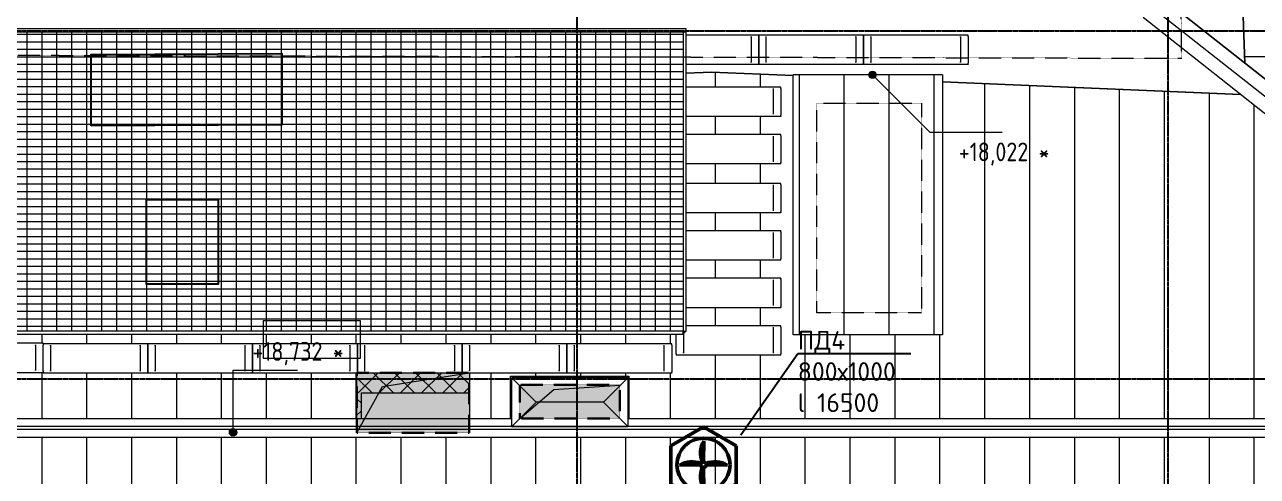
# Model space of a CAD drawing. Header units: millimetres. Extents: x -33838 to 476301, y -41806 to 120107.
# Drawn here: x 442086 to 458560, y 6990 to 13024 of the extents above; entities that cross this region are included whole.
import ezdxf
from ezdxf import colors
from ezdxf.entities.mleader import LeaderData, LeaderLine
from ezdxf.math import Vec2, Vec3

# ---------------------------------------------------------------- set-up
doc = ezdxf.new("R2010")
doc.units = ezdxf.units.MM
doc.linetypes.add('ADSK_Линия сетки', pattern=[25, 20, -2.5, 0, -2.5])
doc.linetypes.add('ADSK_Штриховая_ш3 п1_5', pattern=[4.5, 3, -1.5])
for name, color, linetype, lineweight in [('0_АР', 8, 'Continuous', 20), ('A-ANNO-NOTE', 8, 'Continuous', 20), ('G-ANNO-DIMS', 8, 'Continuous', 9), ('Антураж', 7, 'Continuous', 18), ('Воздуховоды', 7, 'Continuous', 18), ('Ограждение', 251, 'Continuous', 18), ('ПОДПОР', 1, 'Continuous', 50)]:
    doc.layers.add(name, color=color, linetype=linetype, lineweight=lineweight)
doc.layers.add('oborudovanie', color=1, linetype='Continuous')
doc.layers.add('Обобщенные модели', color=5, linetype='Continuous', lineweight=18, true_color=0x0000ff)
doc.styles.add('GOST Common_1', font='GOST Common_0.ttf', dxfattribs={"width": 0.9, "height": 200})
doc.styles.add('ISOCPEUR', font='isocpeur.ttf', dxfattribs={"height": 250})

# ---------------------------------------------------------------- blocks, each defined once
blk = doc.blocks.new('Planka_konka_K1 - Кровля - Планка конька К1-2963703-План кровли АР копия 1')
at = {"layer": 'Обобщенные модели'}
for p, q in [((9045, 17), (-20750, 17)), ((9045, 125), (-20330, 125)), ((-14985, -17), (9045, -17)), ((-6343, -125), (-14985, -125)), ((9045, -125), (-4793, -125))]:
    blk.add_line(p, q, dxfattribs=at)
blk = doc.blocks.new('Ограждение - Ограждение-2968730-План кровли АР копия 1')
at = {"layer": 'Ограждение'}
for p, q in [((37824, 13355), (38088, 13146)), ((37825, 13355), (38091, 13146)), ((38230, 13497), (45518, 7742)), ((45518, 7741), (38230, 13496)), ((38133, 13342), (38155, 13324)), ((38175, 13308), (45193, 7767)), ((38114, 13126), (44900, 7767)), ((38116, 13126), (44902, 7767)), ((45518, 7741), (45459, 7666)), ((45518, 7742), (45518, 7741)), ((45151, 7570), (45294, 7457)), ((45152, 7567), (45293, 7456)), ((45294, 7457), (45293, 7456)), ((45381, 7568), (45294, 7457))]:
    blk.add_line(p, q, dxfattribs=at)
blk = doc.blocks.new('Construction_Roof-Accessories_Lindab_KO - Construction_Roof-Accessories_Lindab_KO-V50-План кровли АР копия 1')
at = {"layer": 'Обобщенные модели', "lineweight": 9}
for p, q in [((34475, 12868), (34475, 12524)), ((34476, 12861), (34476, 12868)), ((34476, 12524), (34476, 12530))]:
    blk.add_line(p, q, dxfattribs=at)
blk = doc.blocks.new('Construction_Roof-Accessories_Lindab_BR - Construction_Roof-Accessories_Lindab_BR-V51-План кровли АР копия 1')
at = {"layer": 'Обобщенные модели', "lineweight": 9}
for p, q in [((34378, 12886), (34378, 12889)), ((35778, 12889), (34378, 12889)), ((34378, 12886), (34378, 12871)), ((34378, 12870), (34378, 12871)), ((34378, 12864), (34378, 12870)), ((34378, 12528), (34378, 12864)), ((35778, 12889), (35778, 12886)), ((35778, 12871), (35778, 12886)), ((35778, 12871), (35778, 12870)), ((35778, 12870), (35778, 12864)), ((35778, 12864), (35778, 12528)), ((34378, 12520), (34378, 12528)), ((35778, 12528), (35778, 12520)), ((34378, 12513), (34378, 12520)), ((34378, 12513), (34378, 12498)), ((34378, 12496), (34378, 12498)), ((35778, 12496), (34378, 12496)), ((35778, 12520), (35778, 12513)), ((35778, 12498), (35778, 12513)), ((35778, 12498), (35778, 12496))]:
    blk.add_line(p, q, dxfattribs=at)
blk = doc.blocks.new('Construction_Roof-Accessories_Lindab_BR - Construction_Roof-Accessories_Lindab_BR-V52-План кровли АР копия 1')
at = {"layer": 'Обобщенные модели', "lineweight": 9}
for p, q in [((32978, 12886), (32978, 12889)), ((34378, 12889), (32978, 12889)), ((32978, 12886), (32978, 12871)), ((32978, 12870), (32978, 12871)), ((32978, 12864), (32978, 12870)), ((32978, 12528), (32978, 12864)), ((34378, 12889), (34378, 12886)), ((34378, 12871), (34378, 12886)), ((34378, 12871), (34378, 12870)), ((34378, 12870), (34378, 12864)), ((34378, 12864), (34378, 12528)), ((32978, 12520), (32978, 12528)), ((34378, 12528), (34378, 12520)), ((32978, 12513), (32978, 12520)), ((32978, 12513), (32978, 12498)), ((32978, 12496), (32978, 12498)), ((34378, 12496), (32978, 12496)), ((34378, 12520), (34378, 12513)), ((34378, 12498), (34378, 12513)), ((34378, 12498), (34378, 12496))]:
    blk.add_line(p, q, dxfattribs=at)
blk = doc.blocks.new('Construction_Roof-Accessories_Lindab_BR - Construction_Roof-Accessories_Lindab_BR-V53-План кровли АР копия 1')
at = {"layer": 'Обобщенные модели', "lineweight": 9}
for p, q in [((32978, 12889), (32008, 12889)), ((32978, 12889), (32978, 12886)), ((32978, 12871), (32978, 12886)), ((32978, 12871), (32978, 12870)), ((32978, 12870), (32978, 12864)), ((32978, 12864), (32978, 12528)), ((32978, 12528), (32978, 12520)), ((32978, 12496), (32008, 12496)), ((32978, 12520), (32978, 12513)), ((32978, 12498), (32978, 12513)), ((32978, 12498), (32978, 12496))]:
    blk.add_line(p, q, dxfattribs=at)
blk = doc.blocks.new('Construction_Roof-Accessories_Lindab_BR - Construction_Roof-Accessories_Lindab_BR-V54-План кровли АР копия 1')
at = {"layer": 'Обобщенные модели', "lineweight": 9}
for p, q in [((33275, 12195), (32008, 12195)), ((33275, 12195), (33275, 12193)), ((33275, 12177), (33275, 12193)), ((33275, 12177), (33275, 12177)), ((33275, 12177), (33275, 12170)), ((33275, 12170), (33275, 11834)), ((33275, 11802), (32008, 11802)), ((33275, 11834), (33275, 11827)), ((33275, 11827), (33275, 11820)), ((33275, 11804), (33275, 11820)), ((33275, 11804), (33275, 11802))]:
    blk.add_line(p, q, dxfattribs=at)
blk = doc.blocks.new('Антураж 4 - Антураж 4-5053377-План кровли АР копия 1')
at = {"layer": 'Антураж'}
for p, q in [((32008, 12382), (32345, 12395)), ((32345, 12393), (32008, 12380)), ((32345, 12395), (33439, 12349)), ((32345, 12395), (32345, 12393)), ((33439, 12347), (32345, 12393)), ((35435, 12265), (39417, 12097)), ((39420, 12094), (35435, 12263))]:
    blk.add_line(p, q, dxfattribs=at)
blk = doc.blocks.new('Антураж 18 - Антураж 18-5694502-План кровли АР копия 1')
at = {"layer": 'Антураж'}
for p, q in [((37899, 20796), (37915, 20797)), ((37915, 20797), (37960, 20797)), ((37915, 20797), (38103, 15888)), ((37968, 20731), (38107, 17095)), ((39475, 12515), (39206, 19524)), ((39211, 19457), (39476, 12513)), ((38108, 17075), (38153, 15888)), ((38104, 15868), (38149, 14682)), ((38154, 15868), (38155, 15850)), ((38175, 15327), (38245, 13485)), ((38150, 14662), (38155, 14534)), ((38175, 14011), (38199, 13369)), ((38182, 13414), (38183, 13369)), ((38199, 13369), (38183, 13369)), ((38183, 13369), (38189, 13369)), ((38189, 13369), (38195, 13369)), ((38192, 13369), (38190, 13369)), ((38190, 13369), (38196, 13369)), ((38194, 13369), (38192, 13369)), ((38195, 13369), (38194, 13369)), ((38196, 13369), (38234, 13369)), ((38239, 13369), (38199, 13369))]:
    blk.add_line(p, q, dxfattribs=at)
blk = doc.blocks.new('Construction_Roof-Accessories_Lindab_BR - Construction_Roof-Accessories_Lindab_BR-V78-План кровли АР копия 1')
at = {"layer": 'Обобщенные модели', "lineweight": 9}
for p, q in [((33275, 10274), (32008, 10274)), ((33275, 10274), (33275, 10271)), ((33275, 10256), (33275, 10271)), ((33275, 10256), (33275, 10255)), ((33275, 10255), (33275, 10249)), ((33275, 10249), (33275, 9913)), ((33275, 9913), (33275, 9905)), ((33275, 9905), (33275, 9899)), ((33275, 9883), (33275, 9899)), ((33275, 9881), (32008, 9881)), ((33275, 9883), (33275, 9881))]:
    blk.add_line(p, q, dxfattribs=at)
blk = doc.blocks.new('Construction_Roof-Accessories_Lindab_BR - Construction_Roof-Accessories_Lindab_BR-V79-План кровли АР копия 1')
at = {"layer": 'Обобщенные модели', "lineweight": 9}
for p, q in [((33275, 9640), (32008, 9640)), ((33275, 9640), (33275, 9638)), ((33275, 9622), (33275, 9638)), ((33275, 9622), (33275, 9621)), ((33275, 9621), (33275, 9615)), ((33275, 9615), (33275, 9279)), ((33275, 9247), (32008, 9247)), ((33275, 9279), (33275, 9271)), ((33275, 9271), (33275, 9265)), ((33275, 9249), (33275, 9265)), ((33275, 9249), (33275, 9247))]:
    blk.add_line(p, q, dxfattribs=at)
blk = doc.blocks.new('Construction_Roof-Accessories_Lindab_KO - Construction_Roof-Accessories_Lindab_KO-V80-План кровли АР копия 1')
at = {"layer": 'Обобщенные модели', "lineweight": 9}
for p, q in [((31973, 8900), (31973, 8641)), ((31974, 8641), (31974, 8647))]:
    blk.add_line(p, q, dxfattribs=at)
blk = doc.blocks.new('Construction_Roof-Accessories_Lindab_BR - Construction_Roof-Accessories_Lindab_BR-V81-План кровли АР копия 1')
at = {"layer": 'Обобщенные модели', "lineweight": 9}
for p, q in [((33275, 9006), (32008, 9006)), ((33275, 9006), (33275, 9004)), ((33275, 8988), (33275, 9004)), ((33275, 8988), (33275, 8987)), ((33275, 8987), (33275, 8981)), ((33275, 8981), (33275, 8645)), ((31875, 8645), (31875, 8893)), ((31875, 8637), (31875, 8645)), ((31875, 8631), (31875, 8637)), ((31875, 8631), (31875, 8615)), ((31875, 8613), (31875, 8615)), ((33275, 8613), (31875, 8613)), ((33275, 8645), (33275, 8637)), ((33275, 8637), (33275, 8631)), ((33275, 8615), (33275, 8631)), ((33275, 8615), (33275, 8613))]:
    blk.add_line(p, q, dxfattribs=at)
blk = doc.blocks.new('Ограждение - Ограждение-5945901-План кровли АР копия 1')
at = {"layer": 'Ограждение'}
for p, q in [((17020, 12973), (17020, 8933)), ((17060, 12973), (17020, 12973)), ((32008, 12973), (17060, 12973)), ((17060, 8933), (17060, 12973)), ((17060, 12973), (17060, 12933)), ((17060, 12933), (32008, 12933)), ((31968, 12933), (31968, 8933)), ((32008, 12933), (31968, 12933)), ((32008, 12933), (32008, 12973)), ((32008, 8933), (32008, 12933)), ((31968, 8933), (17020, 8933)), ((17020, 8933), (17060, 8933)), ((17020, 8933), (17020, 8893)), ((31968, 8933), (32008, 8933)), ((31968, 8893), (31968, 8933)), ((31976, 8925), (31968, 8925)), ((31968, 8900), (31976, 8900)), ((31976, 8933), (31976, 8925)), ((31976, 8925), (32001, 8925)), ((31976, 8900), (31976, 8925)), ((32001, 8925), (32001, 8933)), ((17020, 8893), (31968, 8893))]:
    blk.add_line(p, q, dxfattribs=at)
blk = doc.blocks.new('Зонт прямоугольного сечения - Стандартное-5964379-План кровли АР копия 1')
at = {"layer": 'Воздуховоды'}
for p, q in [((0, 450), (-325, 775)), ((-325, 775), (-325, -775)), ((-325, 775), (325, 775)), ((-325, 775), (325, 775)), ((-325, 775), (-325, -775)), ((325, 775), (0, 450)), ((325, -775), (325, 775)), ((325, 775), (325, -775)), ((0, 450), (0, -450)), ((-325, -775), (0, -450)), ((0, -450), (325, -775)), ((325, -775), (-325, -775)), ((325, -775), (-325, -775))]:
    blk.add_line(p, q, dxfattribs=at)
blk = doc.blocks.new('Construction_Roof-Accessories_Lindab_BR - Construction_Roof-Accessories_Lindab_BR-V89-План кровли АР копия 1')
at = {"layer": 'Обобщенные модели', "lineweight": 9}
for p, q in [((29014, 8764), (29014, 8766)), ((30414, 8766), (29014, 8766)), ((29014, 8764), (29014, 8748)), ((29014, 8747), (29014, 8748)), ((29014, 8741), (29014, 8747)), ((29014, 8405), (29014, 8741)), ((30414, 8766), (30414, 8764)), ((30414, 8748), (30414, 8764)), ((30414, 8748), (30414, 8747)), ((30414, 8747), (30414, 8741)), ((30414, 8741), (30414, 8405)), ((29014, 8397), (29014, 8405)), ((30414, 8405), (30414, 8397)), ((29014, 8391), (29014, 8397)), ((29014, 8391), (29014, 8375)), ((29014, 8373), (29014, 8375)), ((30414, 8373), (29014, 8373)), ((30414, 8397), (30414, 8391)), ((30414, 8375), (30414, 8391)), ((30414, 8375), (30414, 8373))]:
    blk.add_line(p, q, dxfattribs=at)
blk = doc.blocks.new('Construction_Roof-Accessories_Lindab_BR - Construction_Roof-Accessories_Lindab_BR-V90-План кровли АР копия 1')
at = {"layer": 'Обобщенные модели', "lineweight": 9}
for p, q in [((27614, 8764), (27614, 8766)), ((29014, 8766), (27614, 8766)), ((27614, 8764), (27614, 8748)), ((27614, 8747), (27614, 8748)), ((27614, 8741), (27614, 8747)), ((27614, 8405), (27614, 8741)), ((29014, 8766), (29014, 8764)), ((29014, 8748), (29014, 8764)), ((29014, 8748), (29014, 8747)), ((29014, 8747), (29014, 8741)), ((29014, 8741), (29014, 8405)), ((27614, 8397), (27614, 8405)), ((29014, 8405), (29014, 8397)), ((27614, 8391), (27614, 8397)), ((27614, 8391), (27614, 8375)), ((27614, 8373), (27614, 8375)), ((29014, 8373), (27614, 8373)), ((29014, 8397), (29014, 8391)), ((29014, 8375), (29014, 8391)), ((29014, 8375), (29014, 8373))]:
    blk.add_line(p, q, dxfattribs=at)
blk = doc.blocks.new('Construction_Roof-Accessories_Lindab_BR - Construction_Roof-Accessories_Lindab_BR-V91-План кровли АР копия 1')
at = {"layer": 'Обобщенные модели', "lineweight": 9}
for p, q in [((26214, 8764), (26214, 8766)), ((27614, 8766), (26214, 8766)), ((26214, 8764), (26214, 8748)), ((26214, 8747), (26214, 8748)), ((26214, 8741), (26214, 8747)), ((26214, 8405), (26214, 8741)), ((27614, 8766), (27614, 8764)), ((27614, 8748), (27614, 8764)), ((27614, 8748), (27614, 8747)), ((27614, 8747), (27614, 8741)), ((27614, 8741), (27614, 8405)), ((26214, 8397), (26214, 8405)), ((27614, 8405), (27614, 8397)), ((26214, 8391), (26214, 8397)), ((26214, 8391), (26214, 8375)), ((26214, 8373), (26214, 8375)), ((27614, 8373), (26214, 8373)), ((27614, 8397), (27614, 8391)), ((27614, 8375), (27614, 8391)), ((27614, 8375), (27614, 8373))]:
    blk.add_line(p, q, dxfattribs=at)
blk = doc.blocks.new('Construction_Roof-Accessories_Lindab_BR - Construction_Roof-Accessories_Lindab_BR-V92-План кровли АР копия 1')
at = {"layer": 'Обобщенные модели', "lineweight": 9}
for p, q in [((24814, 8766), (23414, 8766)), ((23414, 8762), (23414, 8748)), ((23414, 8747), (23414, 8748)), ((23414, 8741), (23414, 8747)), ((23414, 8405), (23414, 8741)), ((24814, 8766), (24814, 8764)), ((24814, 8748), (24814, 8764)), ((24814, 8748), (24814, 8747)), ((24814, 8747), (24814, 8741)), ((24814, 8741), (24814, 8405)), ((23414, 8403), (23414, 8405)), ((24814, 8405), (24814, 8397)), ((23414, 8389), (23414, 8375)), ((23414, 8373), (23414, 8375)), ((24814, 8373), (23414, 8373)), ((24814, 8397), (24814, 8391)), ((24814, 8375), (24814, 8391)), ((24814, 8375), (24814, 8373))]:
    blk.add_line(p, q, dxfattribs=at)
blk = doc.blocks.new('Construction_Roof-Accessories_Lindab_BR - Construction_Roof-Accessories_Lindab_BR-V93-План кровли АР копия 1')
at = {"layer": 'Обобщенные модели', "lineweight": 9}
for p, q in [((22014, 8769), (22014, 8771)), ((23414, 8771), (22014, 8771)), ((22014, 8769), (22014, 8753)), ((22014, 8746), (22014, 8753)), ((22014, 8753), (22014, 8753)), ((22014, 8410), (22014, 8746)), ((23414, 8771), (23414, 8769)), ((23414, 8762), (23414, 8769)), ((22014, 8403), (22014, 8410)), ((22014, 8396), (22014, 8403)), ((23414, 8404), (23414, 8403)), ((23414, 8403), (23414, 8396)), ((22014, 8396), (22014, 8380)), ((22014, 8378), (22014, 8380)), ((23414, 8378), (22014, 8378)), ((23414, 8389), (23414, 8396))]:
    blk.add_line(p, q, dxfattribs=at)
blk = doc.blocks.new('Высотные отметки - Рамка-12095-План кровли')
at = {"layer": 'A-ANNO-NOTE'}
for p, q in [((-6.5, 0), (-6.5, 5)), ((-6.5, 5), (6.5, 5)), ((6.5, 5), (6.5, 0)), ((6.5, 0), (-6.5, 0))]:
    blk.add_line(p, q, dxfattribs=at)
blk = doc.blocks.new('Подпор осевой')
at = {"layer": 'ПОДПОР'}
for p, q in [((298631, 554), (299068, 807)), ((299068, 807), (299505, 554)), ((298631, 49), (298631, 554)), ((299074, 621), (299069, 339)), ((299505, 554), (299505, 49)), ((298749, 296), (299031, 301)), ((299074, -17), (299069, 265)), ((299387, 296), (299105, 301)), ((299068, -203), (298631, 49)), ((299505, 49), (299068, -203))]:
    blk.add_line(p, q, dxfattribs=at)
for radius in [355, 37.1]:
    blk.add_circle((299068, 302), radius, dxfattribs=at)
for centre, start, end in [((299347, 456), 149.003, 202.3457), ((298913, 23), 67.6543, 120.997), ((299223, 23), 59.003, 112.3457), ((299347, 147), 157.6543, 210.997)]:
    blk.add_arc(centre, 319, start, end, dxfattribs=at)

msp = doc.modelspace()

# ---------------------------------------------------------------- hatches: boundary and pattern name
at = {"layer": '0_АР'}
h = msp.add_hatch(dxfattribs=at)
h.set_pattern_fill('FP_23', color=256, style=0, pattern_type=2)
h.set_pattern_definition([(0, (423367.07, -4.2), (0, 600), [])])
h.paths.add_polyline_path([(464466.14393, 7675.7686), (464515.54439, 7714.77895), (464515.54439, 12745.64729), (464394.82116, 12900.10691), (464515.54439, 12994.4623), (464515.54439, 13227.04722), (458129.36327, 19452.44412), (458394.87481, 12509.03922), (464437.00658, 7737.71325), (464422.84257, 7719.77677), (464437.00658, 7705.38156)])
h.paths.add_polyline_path([(464527.79187, 7724.4505), (464530.02904, 7726.21713), (464530.02904, 12787.22618), (464527.79187, 12766.96542), (464527.79187, 7762.39121)])
h.paths.add_polyline_path([(464527.79187, 13004.03474), (464530.02904, 13005.78328), (464530.02904, 13023.46633), (464668.42815, 13113.95387), (464682.20821, 13123.30748), (464682.73433, 13123.30748), (464725.22049, 13151.08561), (464599.32995, 13273.80661), (464535.13308, 13207.95172), (464527.79187, 13215.10809), (464527.79187, 13012.48903)])
h = msp.add_hatch(dxfattribs=at)
h.set_pattern_fill('FP_22', color=256, style=0, pattern_type=2)
h.set_pattern_definition([(270, (418918.6, 2563.4), (600, 4e-14), [])])
h.paths.add_polyline_path([(422900.50701, 7649.74999), (423337.22006, 8078.28865), (422885.51466, 7700.26905), (422885.51466, 7661.02861), (422894.79021, 7654.05069)])
h.paths.add_polyline_path([(463635.90463, 7762.39121), (463818.60853, 7762.39121), (458338.13034, 12090.19288), (454353.54195, 12258.39351), (454353.54195, 8880.78713), (452357.63409, 8881.34763), (452357.63409, 12342.64637), (451263.33575, 12388.83976), (450926.64138, 12375.85438), (450926.64138, 12190.9856), (452193.93099, 12190.9856), (452193.93099, 11798.15514), (450926.64138, 11798.15514), (450926.64138, 11557.08744), (452193.93099, 11557.08744), (452193.93099, 11164.25698), (450926.64138, 11164.25698), (450926.64138, 10903.54013), (452193.93099, 10903.54013), (452193.93099, 10510.70968), (450926.64138, 10510.70968), (450926.64138, 10269.64197), (452193.93099, 10269.64197), (452193.93099, 9876.81152), (450926.64138, 9876.81152), (450926.64138, 9635.74381), (452193.93099, 9635.74381), (452193.93099, 9242.91336), (450926.64138, 9242.91336), (450926.64138, 9001.84565), (452193.93099, 9001.84565), (452193.93099, 8609.0152), (450793.93099, 8609.0152), (450793.93099, 8888.78713), (435938.55711, 8889.46861), (435938.55711, 12363.90846), (435318.72151, 12387.83879), (433432.31499, 12317.52468), (433432.31499, 12305.15223), (433468.58263, 12305.15223), (433468.58263, 9185.15223), (433432.31499, 9185.15223), (433432.31499, 8880.78713), (431632.31499, 8881.34763), (431632.31499, 9185.15223), (431582.62566, 9185.15223), (431582.62566, 12248.57916), (428465.17625, 12131.76165), (423244.10236, 7762.39121), (433359.44071, 7762.39121), (433359.44071, 8348.72396), (434759.44071, 8348.72396), (434759.44071, 7762.39121), (438533.14798, 7762.39121), (438533.14798, 8371.22859), (440033.8703, 8370.78713), (440033.8703, 7762.39121), (446527.86778, 7762.39121), (446527.86778, 8368.93983), (442332.93378, 8368.93983), (442332.93378, 8374.26716), (440932.93378, 8374.26716), (440932.93378, 8767.09762), (442332.93378, 8767.09762), (442332.93378, 8761.77029), (450732.93378, 8761.77029), (450732.93378, 8368.93983), (448033.14798, 8368.93983), (448033.14798, 7762.39121), (448579.50341, 7762.39121), (448579.50341, 8328.72396), (450159.09893, 8328.72396), (450159.09893, 7762.39121), (458788.66707, 7762.39121), (458788.66707, 8328.72396), (460148.30666, 8328.72396), (460148.30666, 7762.39121), (463317.22005, 7762.39121)])
h.paths.add_polyline_path([(440028.31727, 8374.26716), (438112.93378, 8374.26716), (438112.93378, 8767.09762), (440912.93378, 8767.09762), (440912.93378, 8374.26716), (440044.60433, 8374.26716)])
h.paths.add_polyline_path([(437978.83432, 8374.26716), (436709.04337, 8374.26716), (436709.04337, 8767.09762), (438109.04337, 8767.09762), (438109.04337, 8374.26716), (438008.74337, 8374.26716)])
h.paths.add_polyline_path([(436533.36557, 8374.26716), (435289.04337, 8374.26716), (435289.04337, 8767.09762), (436689.04337, 8767.09762), (436689.04337, 8374.26716), (436588.74337, 8374.26716)])
h.paths.add_polyline_path([(435087.89682, 9034.24655), (434137.49954, 9034.24655), (434137.49954, 9427.07701), (435537.49954, 9427.07701), (435537.49954, 9034.24655), (435437.19954, 9034.24655)])
h.paths.add_polyline_path([(434137.49954, 9595.69921), (434137.49954, 9988.52967), (435537.49954, 9988.52967), (435537.49954, 9595.69921), (434237.19954, 9595.69921)])
h.paths.add_polyline_path([(434726.52963, 10143.02484), (434137.49954, 10143.02484), (434137.49954, 10535.85529), (435537.49954, 10535.85529), (435537.49954, 10143.02484), (435087.89682, 10143.02484)])
h.paths.add_polyline_path([(434726.52963, 10776.923), (434137.49954, 10776.923), (434137.49954, 11169.75345), (435537.49954, 11169.75345), (435537.49954, 10776.923), (435087.89682, 10776.923)])
h.paths.add_polyline_path([(435383.44253, 11350.58364), (434083.74253, 11350.58364), (434083.74253, 11743.41409), (435483.74253, 11743.41409), (435483.74253, 11350.58364), (435449.26401, 11350.58364)])
h.paths.add_polyline_path([(434183.44253, 11878.74703), (434083.74253, 11878.74703), (434083.74253, 12271.57748), (435483.74253, 12271.57748), (435483.74253, 11878.74703), (434251.04253, 11878.74703)])
h.paths.add_polyline_path([(443273.92782, 13233.94598), (451515.61309, 13551.80532), (451515.61309, 13553.26208), (451511.54145, 13554.05876), (451511.54145, 13617.68867), (451515.38343, 13633.7908), (451509.36945, 13633.55886), (451510.0928, 13617.68867), (451509.5822, 13554.52853), (443273.89961, 13236.90301), (435046.35476, 13554.54822), (435046.35476, 13633.58679), (435041.11948, 13633.55883), (435044.90611, 13617.68867), (435044.90611, 13554.05876), (435040.52496, 13553.1025), (435040.83445, 13551.80541), (443273.89961, 13233.94707)])
h.paths.add_polyline_path([(443278.18646, 13315.77607), (443278.17104, 13316.10397), (443278.17104, 13315.77667)])
h.paths.add_polyline_path([(456752.14004, 13342.61123), (456748.23688, 13345.69347), (451811.57796, 13554.08365), (451811.57796, 13633.12495), (451806.34292, 13633.09154), (451810.01806, 13617.68867), (451810.01806, 13554.05876), (451805.63691, 13553.1025), (451806.2816, 13551.38976), (456709.63875, 13344.40533)])
h.paths.add_polyline_path([(430286.79919, 13353.44559), (434742.80241, 13519.53912), (434744.46681, 13526.52826), (430385.85555, 13357.29176)])
h.paths.add_polyline_path([(434744.98086, 13528.66922), (434750.83323, 13553.1971), (434746.42951, 13554.05876), (434746.42951, 13617.68867), (434744.33155, 13603.89162), (434744.98086, 13590.17813), (434744.98086, 13551.80541)])
at = {"layer": '0_АР', "lineweight": 9}
h = msp.add_hatch(dxfattribs=at)
h.set_pattern_fill('FP_51', color=256, style=0, pattern_type=2)
h.set_pattern_definition([(0, (418918.58, -4.21), (0, 100), []), (90, (418918.58, -4.21), (-200, 1e-14), [])])
h.paths.add_polyline_path([(450886.64138, 8928.78713), (450886.64138, 12928.78713), (435978.55711, 12928.78713), (435978.55711, 8928.78713), (450807.36947, 8928.78713)])
h.paths.add_polyline_path([(450894.14138, 8921.28713), (450894.14138, 8928.78713), (450886.64138, 8928.10565), (450886.64138, 8921.28713)])
h.paths.add_polyline_path([(450901.465, 8907.97654), (450906.64138, 8907.97654), (450906.63167, 8921.28713), (450894.14138, 8920.8612), (450894.14138, 8907.97654), (450900.39138, 8907.97654)])
at = {"layer": '0_АР'}
h = msp.add_hatch(color=256, dxfattribs=at)
edge = h.paths.add_edge_path()
edge.add_arc((453416.63034, 12354.05149), 50, 0, 360)
h = msp.add_hatch(dxfattribs=at)
h.set_pattern_fill('FP_38', color=256, style=0, pattern_type=2)
h.set_pattern_definition([(270, (439839.8, -47.5), (600, 4e-14), [])])
h.paths.add_polyline_path([(452357.63409, 8880.78713), (454353.54195, 8881.34763), (454353.54195, 12354.05149), (452357.63409, 12354.05149), (452357.63409, 8881.34763)])
at = {"layer": '0_АР', "lineweight": 9}
h = msp.add_hatch(dxfattribs=at)
h.set_pattern_fill('FP_50', color=256, style=0, pattern_type=2)
h.set_pattern_definition([(45, (418918.58, -4.21), (-141.4214, 141.4214), []), (135, (418918.58, -4.21), (-141.4214, -141.4214), [])])
h.paths.add_polyline_path([(446527.86778, 7762.39121), (446587.63251, 7762.39121), (446587.63251, 8103.30983), (448033.14798, 8103.30983), (448033.14798, 8368.93983), (446527.86778, 8368.93983), (446527.86778, 7860.25704)])
h.paths.add_polyline_path([(460139.90304, 7762.39121), (460148.30666, 7762.39121), (460148.30666, 8328.72396), (460139.90304, 8328.72396), (460139.90304, 7860.25704)])
h.paths.add_polyline_path([(458789.90304, 8103.30983), (458789.90304, 8328.72396), (458788.66707, 8328.72396), (458788.66707, 8103.30983)])
h.paths.add_polyline_path([(450147.45115, 8103.30983), (450159.09893, 8103.30983), (450159.09893, 8328.72396), (448579.50341, 8328.72396), (448579.50341, 8103.30983), (448597.45115, 8103.30983), (448597.45115, 8304.57829), (450147.45115, 8304.57829), (450147.45115, 8115.52969)])
h.paths.add_polyline_path([(439424.30307, 8103.30983), (440033.8703, 8103.30983), (440033.8703, 8371.22859), (438533.14798, 8370.80234), (438533.8703, 8103.30983), (439062.93588, 8103.30983)])
at = {"layer": '0_АР'}
for points in [[(448027.86778, 7570.78713), (448027.86778, 8370.78713), (446527.86778, 8370.58338), (446527.86778, 7570.78713), (447842.072, 7570.78713)], [(449542.58432, 7760.78713), (450042.7435, 7760.78713), (450042.7435, 8212.54521), (448703.14798, 8212.54521), (448703.65999, 7760.78713), (449181.21713, 7760.78713)]]:
    msp.add_hatch(color=256, dxfattribs=at).paths.add_polyline_path(points)
h = msp.add_hatch(dxfattribs=at)
h.set_pattern_fill('FP_20', color=256, style=0, pattern_type=2)
h.set_pattern_definition([(90, (418918.6, 157.27), (-600, 4e-14), [])])
h.paths.add_polyline_path([(432093.27679, 1522.69313), (432094.31786, 1522.72958), (432093.28289, 1522.72958)])
h.paths.add_polyline_path([(432080.12681, 1548.1335), (432089.19695, 1602.37434), (432094.14482, 1601.7596), (438298.58263, 1819.30774), (438298.58263, 2239.21475), (438284.70126, 2254.93238), (438296.28786, 1821.3303), (432089.14055, 1604.05265), (432086.80967, 1589.59241)])
h.paths.add_polyline_path([(431815.19212, 1548.1335), (431805.51191, 1604.09729), (430037.46077, 1665.05955), (431806.17493, 1602.05771)])
h.paths.add_polyline_path([(454497.03844, 1548.1335), (454488.06795, 1603.78438), (447978.82573, 1840.03934), (447978.82573, 2005.27642), (447971.83545, 2005.27642), (447971.83545, 1729.21475), (447978.58263, 1729.21475), (447978.82573, 1831.27072), (454483.02044, 1595.19895), (454483.02044, 1601.74758), (454488.06795, 1601.77849), (454490.35558, 1588.09807)])
h.paths.add_polyline_path([(454761.97313, 1548.1335), (454772.01576, 1602.25115), (454782.40854, 1602.02726), (459995.63161, 1790.56923), (460003.64419, 1801.59267), (454772.01576, 1610.4356), (454770.71634, 1602.37434)])
h.paths.add_polyline_path([(442301.08119, 1629.21475), (442928.06382, 1629.21475), (442928.06382, 1689.48443), (442273.48258, 1691.22462), (442264.86185, 1694.26204), (442249.19723, 1705.47429), (442243.09053, 1712.51172), (442238.33423, 1721.6348), (442236.38047, 1729.21475), (442135.33805, 1729.21475), (442135.33805, 1629.21475), (442297.85319, 1629.21475)])
h.paths.add_polyline_path([(444226.66159, 1629.21475), (444328.0777, 1629.21475), (444328.0777, 1729.21475), (444240.30813, 1729.21475), (444234.04781, 1714.4521), (444221.1832, 1700.10732), (444212.44789, 1694.6759), (444203.90468, 1691.73795), (444185.91197, 1689.47543), (444078.95669, 1689.37043), (443660.8066, 1689.34561), (443660.8066, 1629.21475), (444223.00476, 1629.21475)])
h.paths.add_polyline_path([(443865.15701, 1689.34561), (443865.13285, 1689.34745), (443903.98605, 1689.34745)])
h.paths.add_polyline_path([(447978.82573, 2025.27642), (447978.82573, 2247.12972), (447971.83545, 2239.21475), (447971.83545, 2025.27642)])
h.paths.add_polyline_path([(447696.14862, 2239.21475), (445376.82129, 4286.43997), (447433.38277, 2239.21475)])
h.paths.add_polyline_path([(438837.03531, 2239.21475), (440892.30663, 4286.43997), (438574.26946, 2239.21475), (438701.56869, 2239.21475)])
h.paths.add_polyline_path([(438279.08733, 2463.9935), (443135.20904, 6752.78357), (447978.82573, 2475.03758), (447978.82573, 2993.15609), (452378.04646, 2833.48501), (452378.04646, 5987.2416), (454678.04646, 5987.2416), (454678.04646, 2760.13125), (460864.6847, 2986.18317), (464147.18381, 7502.92323), (464135.33929, 7512.27656), (434759.44071, 7512.27656), (434759.44071, 7198.72396), (433359.44071, 7198.72396), (433359.44071, 7512.27656), (423122.13711, 7512.27656), (426183.45947, 2954.30771), (431532.31499, 2766.73319), (431532.31499, 5987.2416), (433832.31499, 5987.2416), (433832.31499, 2818.12373), (438265.41084, 2973.30172), (438278.13303, 2499.53143)])
h.paths.add_polyline_path([(464373.36861, 7502.92323), (464380.16724, 7512.27656), (464360.50062, 7512.27656)])
h.paths.add_polyline_path([(464471.46001, 7675.7686), (464494.10235, 7675.7686), (464505.36532, 7684.51986), (464515.54439, 7698.52388), (464515.54439, 7714.77895), (464466.14393, 7675.7686)])
h.paths.add_polyline_path([(464527.79187, 7724.4505), (464531.17226, 7724.4505), (464530.02904, 7726.21713)])
h = msp.add_hatch(color=256, dxfattribs=at)
edge = h.paths.add_edge_path()
edge.add_arc((444871.91913, 7578.96842), 50, 0, 360)

# ---------------------------------------------------------------- linework, layer by layer
at = {"linetype": 'ADSK_Линия сетки'}
for p, q in [((449468.14798, -3728.71764), (449468.14798, 44218.78559)), ((457368.14798, -3728.71764), (457368.14798, 22201.49174)), ((405120.60046, 12940.78713), (474923.43551, 12940.78713)), ((405120.60046, 8290.78713), (474923.43551, 8290.78713))]:
    msp.add_line(p, q, dxfattribs=at)
at = {"layer": '0_АР', "linetype": 'ADSK_Штриховая_ш3 п1_5'}
for p, q in [((457549.96158, 12574.42628), (457461.92764, 20047.10511)), ((429061.57889, 12649.536), (457549.96158, 12574.42628)), ((452671.60515, 11974.74132), (454071.60515, 11974.74132)), ((452671.60515, 9174.74132), (452671.60515, 11974.74132)), ((454071.60515, 11974.74132), (454071.60515, 9174.74132)), ((454071.60515, 9174.74132), (452671.60515, 9174.74132))]:
    msp.add_line(p, q, dxfattribs=at)
at = {"layer": '0_АР'}
for p, q in [((454353.54195, 12354.05149), (452357.63409, 12354.05149)), ((452357.63409, 8880.78713), (452357.63409, 12354.05149)), ((454353.54195, 12354.05149), (454353.54195, 8880.78713)), ((450894.14138, 8907.97654), (450906.64138, 8907.97654)), ((450906.64138, 8907.97654), (450906.64138, 8921.28713)), ((454353.54195, 8880.78713), (452357.63409, 8880.78713)), ((446527.86778, 7762.39121), (446527.86778, 8368.93983)), ((446869.48989, 8189.63862), (448027.86778, 8371.22859)), ((448033.14798, 8368.93983), (448033.14798, 7762.39121)), ((448579.50341, 8328.72396), (450159.09893, 8328.72396)), ((448579.50341, 7762.39121), (448579.50341, 8328.72396)), ((450159.09893, 8328.72396), (450159.09893, 7762.39121)), ((446527.86778, 7571.22859), (446869.48989, 8189.63862)), ((446587.63251, 7762.39121), (446587.63251, 8103.30983)), ((446587.63251, 8103.30983), (448033.14798, 8103.30983)), ((448579.50341, 8103.30983), (448597.45115, 8103.30983)), ((448699.50341, 7756.96587), (449159.15381, 8149.45217)), ((449159.15381, 8149.45217), (450039.09893, 8208.72396)), ((450147.45115, 8103.30983), (450159.09893, 8103.30983))]:
    msp.add_line(p, q, dxfattribs=at)
at = {"layer": '0_АР', "lineweight": 20}
for p, q in [((453416.63034, 12354.05149), (454182.66437, 11588.01746)), ((454182.66437, 11588.01746), (455147.9747, 11588.01746)), ((444871.91913, 8406.23049), (445730.69203, 8406.23049)), ((444871.91913, 7578.96842), (444871.91913, 8406.23049))]:
    msp.add_line(p, q, dxfattribs=at)
at = {"layer": '0_АР', "linetype": 'ADSK_Штриховая_ш3 п1_5', "lineweight": 30}
for p, q in [((448027.86778, 8370.78713), (446527.86778, 8370.78713)), ((446527.86778, 8370.78713), (446527.86778, 7570.78713)), ((448027.86778, 7570.78713), (448027.86778, 8370.78713)), ((450042.7435, 8212.54521), (448703.14798, 8212.54521)), ((448703.14798, 8212.54521), (448703.14798, 7760.78713)), ((450042.7435, 7760.78713), (450042.7435, 8212.54521)), ((448703.14798, 7760.78713), (450042.7435, 7760.78713)), ((446527.86778, 7570.78713), (448027.86778, 7570.78713))]:
    msp.add_line(p, q, dxfattribs=at)
at = {"layer": '0_АР'}
for centre in [(453416.63034, 12354.05149), (444871.91913, 7578.96842)]:
    msp.add_circle(centre, 50, dxfattribs=at)
at = {"layer": 'oborudovanie'}
for points in [[(442975.05118, 11670.08156), (442975.05118, 12625.37514), (445524.58797, 12639.56474), (445524.58797, 11684.27116)], [(443714.3212, 10686.17343), (444674.3213, 10686.17343), (444674.3213, 9556.17351), (443714.3212, 9556.17351)]]:
    msp.add_lwpolyline(points, close=True, dxfattribs=at)

# ---------------------------------------------------------------- block references
at = {"layer": '0_АР'}
for name, p in [('Антураж 4 - Антураж 4-5053377-План кровли АР копия 1', (418918.58263, -4.21287)), ('Антураж 18 - Антураж 18-5694502-План кровли АР копия 1', (418918.58263, -4.21287)), ('Ограждение - Ограждение-2968730-План кровли АР копия 1', (418918.58263, -4.21287)), ('Ограждение - Ограждение-5945901-План кровли АР копия 1', (418918.58263, -4.21287)), ('Construction_Roof-Accessories_Lindab_BR - Construction_Roof-Accessories_Lindab_BR-V53-План кровли АР копия 1', (418918.58263, -4.21287)), ('Construction_Roof-Accessories_Lindab_KO - Construction_Roof-Accessories_Lindab_KO-V50-План кровли АР копия 1', (417318.58263, -4.21287)), ('Construction_Roof-Accessories_Lindab_BR - Construction_Roof-Accessories_Lindab_BR-V52-План кровли АР копия 1', (418918.58263, -4.21287)), ('Construction_Roof-Accessories_Lindab_KO - Construction_Roof-Accessories_Lindab_KO-V50-План кровли АР копия 1', (417518.58263, -4.21287)), ('Construction_Roof-Accessories_Lindab_KO - Construction_Roof-Accessories_Lindab_KO-V50-План кровли АР копия 1', (418718.58263, -4.21287)), ('Construction_Roof-Accessories_Lindab_BR - Construction_Roof-Accessories_Lindab_BR-V51-План кровли АР копия 1', (418918.58263, -4.21287)), ('Construction_Roof-Accessories_Lindab_KO - Construction_Roof-Accessories_Lindab_KO-V50-План кровли АР копия 1', (418918.58263, -4.21287)), ('Construction_Roof-Accessories_Lindab_KO - Construction_Roof-Accessories_Lindab_KO-V50-План кровли АР копия 1', (420118.58263, -4.21287)), ('Construction_Roof-Accessories_Lindab_BR - Construction_Roof-Accessories_Lindab_BR-V54-План кровли АР копия 1', (418918.58263, -4.21287)), ('Construction_Roof-Accessories_Lindab_KO - Construction_Roof-Accessories_Lindab_KO-V50-План кровли АР копия 1', (417616.26227, -697.75476)), ('Construction_Roof-Accessories_Lindab_BR - Construction_Roof-Accessories_Lindab_BR-V54-План кровли АР копия 1', (418918.58263, -638.11103)), ('Construction_Roof-Accessories_Lindab_KO - Construction_Roof-Accessories_Lindab_KO-V50-План кровли АР копия 1', (417616.26227, -1331.65292)), ('Construction_Roof-Accessories_Lindab_BR - Construction_Roof-Accessories_Lindab_BR-V54-План кровли АР копия 1', (418918.58263, -1291.65834)), ('Construction_Roof-Accessories_Lindab_KO - Construction_Roof-Accessories_Lindab_KO-V50-План кровли АР копия 1', (417616.26227, -1985.20022)), ('Construction_Roof-Accessories_Lindab_BR - Construction_Roof-Accessories_Lindab_BR-V78-План кровли АР копия 1', (418918.58263, -4.21287)), ('Construction_Roof-Accessories_Lindab_KO - Construction_Roof-Accessories_Lindab_KO-V50-План кровли АР копия 1', (417616.26227, -2619.09838)), ('Construction_Roof-Accessories_Lindab_BR - Construction_Roof-Accessories_Lindab_BR-V79-План кровли АР копия 1', (418918.58263, -4.21287)), ('Construction_Roof-Accessories_Lindab_KO - Construction_Roof-Accessories_Lindab_KO-V50-План кровли АР копия 1', (417616.26227, -3252.99654)), ('Construction_Roof-Accessories_Lindab_BR - Construction_Roof-Accessories_Lindab_BR-V81-План кровли АР копия 1', (418918.58263, -4.21287)), ('Construction_Roof-Accessories_Lindab_KO - Construction_Roof-Accessories_Lindab_KO-V80-План кровли АР копия 1', (418918.58263, -4.21287)), ('Construction_Roof-Accessories_Lindab_KO - Construction_Roof-Accessories_Lindab_KO-V50-План кровли АР копия 1', (417616.26227, -3886.8947)), ('Construction_Roof-Accessories_Lindab_BR - Construction_Roof-Accessories_Lindab_BR-V93-План кровли АР копия 1', (418918.58263, -4.21287)), ('Construction_Roof-Accessories_Lindab_KO - Construction_Roof-Accessories_Lindab_KO-V50-План кровли АР копия 1', (407755.26506, -4121.64274)), ('Construction_Roof-Accessories_Lindab_BR - Construction_Roof-Accessories_Lindab_BR-V92-План кровли АР копия 1', (418918.58263, -4.21287)), ('Construction_Roof-Accessories_Lindab_KO - Construction_Roof-Accessories_Lindab_KO-V50-План кровли АР копия 1', (407955.26506, -4126.97007)), ('Construction_Roof-Accessories_Lindab_KO - Construction_Roof-Accessories_Lindab_KO-V50-План кровли АР копия 1', (409155.26506, -4126.97007)), ('Construction_Roof-Accessories_Lindab_BR - Construction_Roof-Accessories_Lindab_BR-V52-План кровли АР копия 1', (410755.26506, -4126.97007)), ('Construction_Roof-Accessories_Lindab_KO - Construction_Roof-Accessories_Lindab_KO-V50-План кровли АР копия 1', (409355.26506, -4126.97007)), ('Construction_Roof-Accessories_Lindab_KO - Construction_Roof-Accessories_Lindab_KO-V50-План кровли АР копия 1', (410555.26506, -4126.97007)), ('Construction_Roof-Accessories_Lindab_BR - Construction_Roof-Accessories_Lindab_BR-V91-План кровли АР копия 1', (418918.58263, -4.21287)), ('Construction_Roof-Accessories_Lindab_KO - Construction_Roof-Accessories_Lindab_KO-V50-План кровли АР копия 1', (410755.26506, -4126.97007)), ('Construction_Roof-Accessories_Lindab_KO - Construction_Roof-Accessories_Lindab_KO-V50-План кровли АР копия 1', (411955.26506, -4126.97007)), ('Construction_Roof-Accessories_Lindab_BR - Construction_Roof-Accessories_Lindab_BR-V90-План кровли АР копия 1', (418918.58263, -4.21287)), ('Construction_Roof-Accessories_Lindab_KO - Construction_Roof-Accessories_Lindab_KO-V50-План кровли АР копия 1', (412155.26506, -4126.97007)), ('Construction_Roof-Accessories_Lindab_KO - Construction_Roof-Accessories_Lindab_KO-V50-План кровли АР копия 1', (413355.26506, -4126.97007)), ('Construction_Roof-Accessories_Lindab_BR - Construction_Roof-Accessories_Lindab_BR-V89-План кровли АР копия 1', (418918.58263, -4.21287)), ('Construction_Roof-Accessories_Lindab_KO - Construction_Roof-Accessories_Lindab_KO-V50-План кровли АР копия 1', (413555.26506, -4126.97007)), ('Construction_Roof-Accessories_Lindab_KO - Construction_Roof-Accessories_Lindab_KO-V50-План кровли АР копия 1', (414755.26506, -4126.97007)), ('Construction_Roof-Accessories_Lindab_BR - Construction_Roof-Accessories_Lindab_BR-V51-План кровли АР копия 1', (414955.26506, -4126.97007)), ('Construction_Roof-Accessories_Lindab_KO - Construction_Roof-Accessories_Lindab_KO-V50-План кровли АР копия 1', (414955.26506, -4126.97007)), ('Construction_Roof-Accessories_Lindab_KO - Construction_Roof-Accessories_Lindab_KO-V50-План кровли АР копия 1', (416155.26506, -4126.97007))]:
    msp.add_blockref(name, p, dxfattribs=at)
for name, p, rotation in [('Зонт прямоугольного сечения - Стандартное-5964379-План кровли АР копия 1', (449372.45115, 7979.57829), 270.0000000000001), ('Planka_konka_K1 - Кровля - Планка конька К1-2963703-План кровли АР копия 1', (443804.9261, 7637.33388), 180)]:
    msp.add_blockref(name, p, dxfattribs=dict(at, rotation=rotation))
at = {"layer": 'G-ANNO-DIMS', "lineweight": 20, "extrusion": (0, 0, -1), "xscale": 99.99999999999993, "yscale": 99.99999999999993, "zscale": 99.99999999999993}
msp.add_blockref('Высотные отметки - Рамка-12095-План кровли', (-445923.56312, 8566.33191), dxfattribs=at)
at = {"layer": 'ПОДПОР'}
msp.add_blockref('Подпор осевой', (152090.44338, 6842.39724), dxfattribs=at)

# ---------------------------------------------------------------- texts
at = {"layer": '0_АР', "lineweight": 20, "char_height": 250, "width": 1442.1618411, "attachment_point": 1, "line_spacing_factor": 1.022761, "style": 'GOST Common_1'}
for s, insert in [('+18,022 *', (454570.33443, 11449.51474)), ('+18,732 *', (445129.79126, 8782.93756))]:
    msp.add_mtext(s, dxfattribs=dict(at, insert=insert))

# ---------------------------------------------------------------- leaders
at = {"ltscale": 10}
ml = msp.add_multileader_mtext('Standard', dxfattribs=at)
ml.set_content('ПД4\\P800х1000\\Pl 16500', color=256, style='ISOCPEUR')
ml.set_leader_properties()
ml.build(insert=Vec2(0, 0))
ml.multileader.update_dxf_attribs({"text_left_attachment_type": 6, "text_right_attachment_type": 6, "dogleg_length": 0.36, "arrow_head_size": 0.18})
ctx = ml.context
ctx.base_point, ctx.char_height, ctx.arrow_head_size, ctx.landing_gap_size, ctx.plane_origin = Vec3(452418.53902, 8632.0999), 250, 0.18, 0.09, Vec3(450972.67696, 6877.30501)
ctx.left_attachment, ctx.right_attachment = 6, 6
notes = []
notes.append((ctx, [(1, (1, 1, 0), (452418.17902, 8632.0999), (1, 0), 0.36, [(0, [(451658.50143, 7544.02527)], 0, [])])]))
ctx.mtext.insert, ctx.mtext.flow_direction = Vec3(452418.62902, 8932.0999), 5
for ctx, leaders in notes:
    for number, flags, end, landing, length, lines in leaders:
        leader = LeaderData()
        leader.index, (leader.has_last_leader_line, leader.has_dogleg_vector, leader.attachment_direction) = number, flags
        leader.last_leader_point, leader.dogleg_vector, leader.dogleg_length = Vec3(end), Vec3(landing), length
        for number, points, colour, breaks in lines:
            line = LeaderLine()
            line.index, line.vertices, line.color, line.breaks = number, Vec3.list(points), colors.encode_raw_color(colour), breaks
            leader.lines.append(line)
        ctx.leaders.append(leader)

doc.saveas('drawing.dxf')
